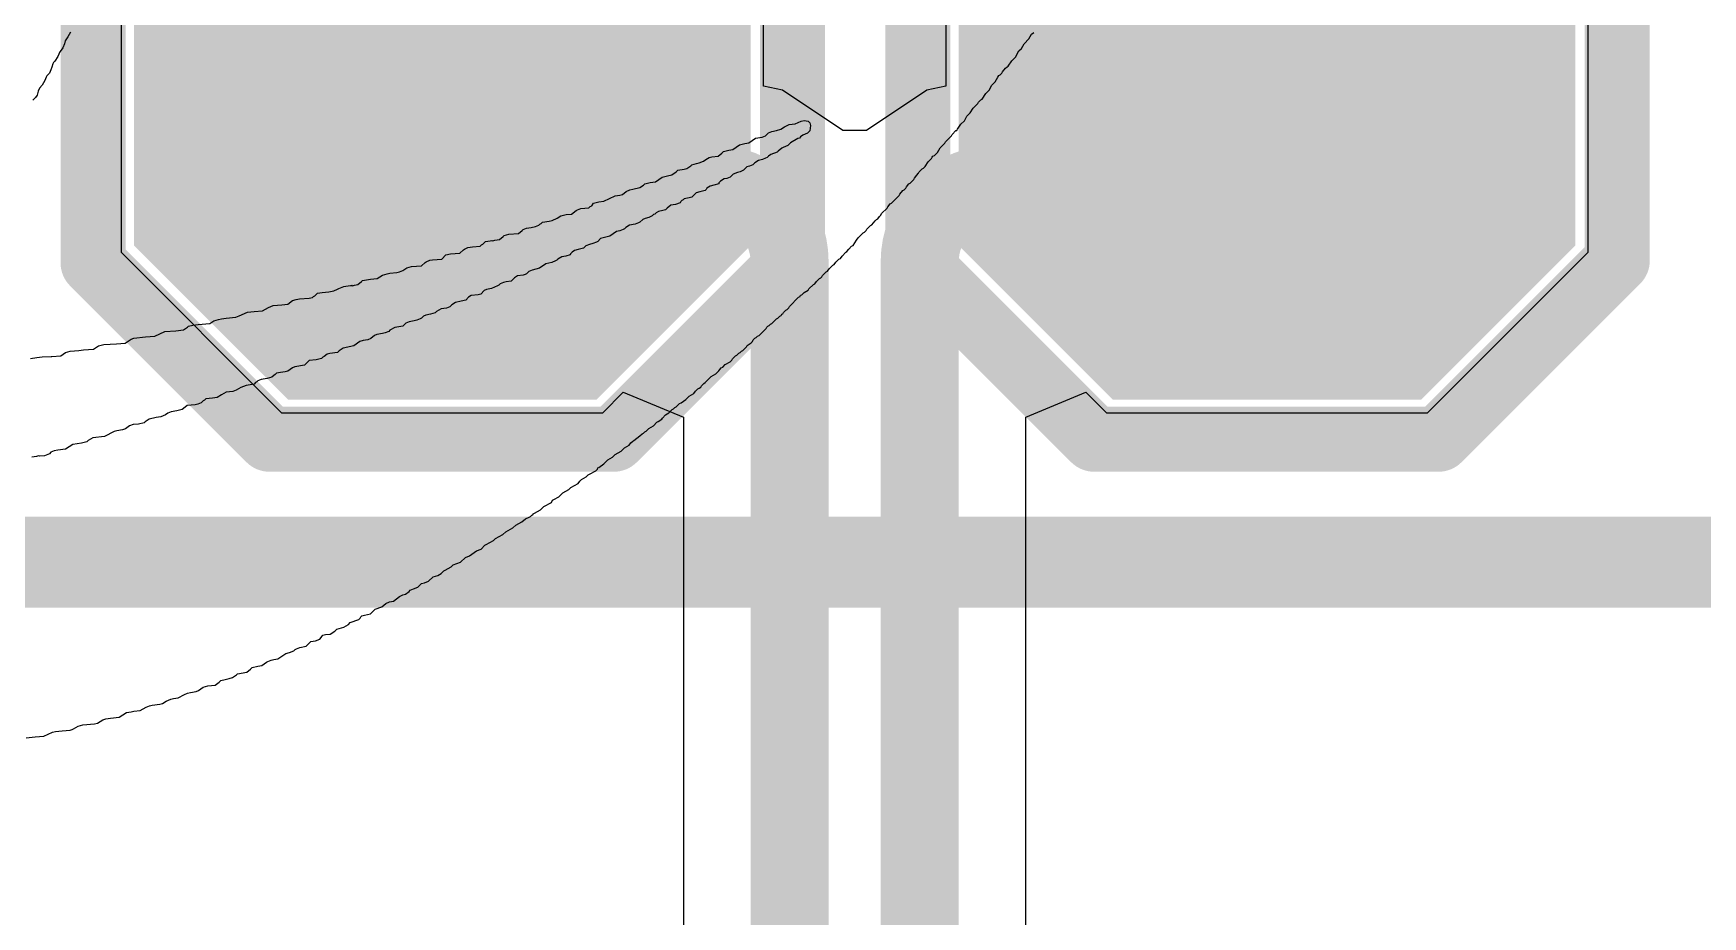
# Model space of a CAD drawing. Header units: inches. Extents: x -0.2 to 17.4, y -0.2 to 2.6.
# Drawn here: x 1.0855 to 1.2138, y 0.6068 to 0.6746 of the extents above; entities that cross this region are included whole.
import ezdxf

# ---------------------------------------------------------------- set-up
doc = ezdxf.new("R2010")
doc.units = ezdxf.units.IN
doc.header["$MEASUREMENT"] = 0
for name, color, linetype in [('Bottom Overlay', 54, 'Continuous'), ('Top Layer', 1, 'Continuous'), ('Top Overlay', 2, 'Continuous'), ('Top Paste', 8, 'Continuous'), ('Top Solder', 216, 'Continuous')]:
    doc.layers.add(name, color=color, linetype=linetype)

# ---------------------------------------------------------------- blocks, each defined once
blk = doc.blocks.new('T____________0_5___55')
at = {"layer": 'Top Layer'}
blk.add_hatch(color=1, dxfattribs=at).paths.add_polyline_path([(0.00984, 0.01969), (-0.00984, 0.01969), (-0.01969, 0.00984), (-0.01969, -0.00984), (-0.00984, -0.01969), (0.00984, -0.01969), (0.01969, -0.00984), (0.01969, 0.00984)])
at = {"layer": 'Top Paste'}
blk.add_hatch(color=8, dxfattribs=at).paths.add_polyline_path([(0.00984, 0.01969), (-0.00984, 0.01969), (-0.01969, 0.00984), (-0.01969, -0.00984), (-0.00984, -0.01969), (0.00984, -0.01969), (0.01969, -0.00984), (0.01969, 0.00984)])
at = {"layer": 'Top Solder'}
blk.add_hatch(color=216, dxfattribs=at).paths.add_polyline_path([(0.01184, 0.02369), (-0.01184, 0.02369), (-0.02369, 0.01184), (-0.02369, -0.01184), (-0.01184, -0.02369), (0.01184, -0.02369), (0.02369, -0.01184), (0.02369, 0.01184)])
at = {"layer": 'Top Overlay'}
for points in [[(-0.02684, 0.01312, 0.005, 0.005, 0), (-0.01321, 0.02675, 0.005, 0.005, 0)], [(-0.01321, 0.02675, 0.005, 0.005, 0), (0.01325, 0.02675, 0.005, 0.005, 0)], [(0.01325, 0.02675, 0.005, 0.005, 0), (0.02692, 0.01308, 0.005, 0.005, 0)], [(-0.02684, -0.01316, 0.005, 0.005, 0), (-0.02684, 0.01312, 0.005, 0.005, 0)], [(0.02692, -0.01299, 0.005, 0.005, 0), (0.02692, 0.01308, 0.005, 0.005, 0)], [(-0.02684, -0.01316, 0.005, 0.005, 0), (-0.01328, -0.02672, 0.005, 0.005, 0)], [(0.01318, -0.02672, 0.005, 0.005, 0), (0.02692, -0.01299, 0.005, 0.005, 0)], [(-0.01328, -0.02672, 0.005, 0.005, 0), (0.01318, -0.02672, 0.005, 0.005, 0)]]:
    blk.add_lwpolyline(points, format="xyseb", dxfattribs=at)
for points in [[(-0.01446, 0.02675, 0.0025, 0.0025, 1), (-0.01196, 0.02675, 0.0025, 0.0025, 1)], [(-0.01446, 0.02675, 0.0025, 0.0025, 1), (-0.01196, 0.02675, 0.0025, 0.0025, 1)], [(0.012, 0.02675, 0.0025, 0.0025, 1), (0.0145, 0.02675, 0.0025, 0.0025, 1)], [(0.012, 0.02675, 0.0025, 0.0025, 1), (0.0145, 0.02675, 0.0025, 0.0025, 1)], [(-0.02809, 0.01312, 0.0025, 0.0025, 1), (-0.02559, 0.01312, 0.0025, 0.0025, 1)], [(-0.02809, 0.01312, 0.0025, 0.0025, 1), (-0.02559, 0.01312, 0.0025, 0.0025, 1)], [(0.02567, 0.01308, 0.0025, 0.0025, 1), (0.02817, 0.01308, 0.0025, 0.0025, 1)], [(0.02567, 0.01308, 0.0025, 0.0025, 1), (0.02817, 0.01308, 0.0025, 0.0025, 1)], [(-0.02809, -0.01316, 0.0025, 0.0025, 1), (-0.02559, -0.01316, 0.0025, 0.0025, 1)], [(-0.02809, -0.01316, 0.0025, 0.0025, 1), (-0.02559, -0.01316, 0.0025, 0.0025, 1)], [(0.02567, -0.01299, 0.0025, 0.0025, 1), (0.02817, -0.01299, 0.0025, 0.0025, 1)], [(0.02567, -0.01299, 0.0025, 0.0025, 1), (0.02817, -0.01299, 0.0025, 0.0025, 1)], [(-0.01453, -0.02672, 0.0025, 0.0025, 1), (-0.01203, -0.02672, 0.0025, 0.0025, 1)], [(-0.01453, -0.02672, 0.0025, 0.0025, 1), (-0.01203, -0.02672, 0.0025, 0.0025, 1)], [(0.01193, -0.02672, 0.0025, 0.0025, 1), (0.01443, -0.02672, 0.0025, 0.0025, 1)], [(0.01193, -0.02672, 0.0025, 0.0025, 1), (0.01443, -0.02672, 0.0025, 0.0025, 1)]]:
    blk.add_lwpolyline(points, format="xyseb", close=True, dxfattribs=at)
blk = doc.blocks.new('T____________0_5___56')
at = {"layer": 'Top Layer'}
blk.add_hatch(color=1, dxfattribs=at).paths.add_polyline_path([(0.00984, 0.01969), (-0.00984, 0.01969), (-0.01969, 0.00984), (-0.01969, -0.00984), (-0.00984, -0.01969), (0.00984, -0.01969), (0.01969, -0.00984), (0.01969, 0.00984)])
at = {"layer": 'Top Paste'}
blk.add_hatch(color=8, dxfattribs=at).paths.add_polyline_path([(0.00984, 0.01969), (-0.00984, 0.01969), (-0.01969, 0.00984), (-0.01969, -0.00984), (-0.00984, -0.01969), (0.00984, -0.01969), (0.01969, -0.00984), (0.01969, 0.00984)])
at = {"layer": 'Top Solder'}
blk.add_hatch(color=216, dxfattribs=at).paths.add_polyline_path([(0.01184, 0.02369), (-0.01184, 0.02369), (-0.02369, 0.01184), (-0.02369, -0.01184), (-0.01184, -0.02369), (0.01184, -0.02369), (0.02369, -0.01184), (0.02369, 0.01184)])
at = {"layer": 'Top Overlay'}
for points in [[(-0.02684, 0.01312, 0.005, 0.005, 0), (-0.01321, 0.02675, 0.005, 0.005, 0)], [(-0.01321, 0.02675, 0.005, 0.005, 0), (0.01325, 0.02675, 0.005, 0.005, 0)], [(0.01325, 0.02675, 0.005, 0.005, 0), (0.02692, 0.01308, 0.005, 0.005, 0)], [(-0.02684, -0.01316, 0.005, 0.005, 0), (-0.02684, 0.01312, 0.005, 0.005, 0)], [(0.02692, -0.01299, 0.005, 0.005, 0), (0.02692, 0.01308, 0.005, 0.005, 0)], [(-0.02684, -0.01316, 0.005, 0.005, 0), (-0.01328, -0.02672, 0.005, 0.005, 0)], [(0.01318, -0.02672, 0.005, 0.005, 0), (0.02692, -0.01299, 0.005, 0.005, 0)], [(-0.01328, -0.02672, 0.005, 0.005, 0), (0.01318, -0.02672, 0.005, 0.005, 0)]]:
    blk.add_lwpolyline(points, format="xyseb", dxfattribs=at)
for points in [[(-0.01446, 0.02675, 0.0025, 0.0025, 1), (-0.01196, 0.02675, 0.0025, 0.0025, 1)], [(-0.01446, 0.02675, 0.0025, 0.0025, 1), (-0.01196, 0.02675, 0.0025, 0.0025, 1)], [(0.012, 0.02675, 0.0025, 0.0025, 1), (0.0145, 0.02675, 0.0025, 0.0025, 1)], [(0.012, 0.02675, 0.0025, 0.0025, 1), (0.0145, 0.02675, 0.0025, 0.0025, 1)], [(-0.02809, 0.01312, 0.0025, 0.0025, 1), (-0.02559, 0.01312, 0.0025, 0.0025, 1)], [(-0.02809, 0.01312, 0.0025, 0.0025, 1), (-0.02559, 0.01312, 0.0025, 0.0025, 1)], [(0.02567, 0.01308, 0.0025, 0.0025, 1), (0.02817, 0.01308, 0.0025, 0.0025, 1)], [(0.02567, 0.01308, 0.0025, 0.0025, 1), (0.02817, 0.01308, 0.0025, 0.0025, 1)], [(-0.02809, -0.01316, 0.0025, 0.0025, 1), (-0.02559, -0.01316, 0.0025, 0.0025, 1)], [(-0.02809, -0.01316, 0.0025, 0.0025, 1), (-0.02559, -0.01316, 0.0025, 0.0025, 1)], [(0.02567, -0.01299, 0.0025, 0.0025, 1), (0.02817, -0.01299, 0.0025, 0.0025, 1)], [(0.02567, -0.01299, 0.0025, 0.0025, 1), (0.02817, -0.01299, 0.0025, 0.0025, 1)], [(-0.01453, -0.02672, 0.0025, 0.0025, 1), (-0.01203, -0.02672, 0.0025, 0.0025, 1)], [(-0.01453, -0.02672, 0.0025, 0.0025, 1), (-0.01203, -0.02672, 0.0025, 0.0025, 1)], [(0.01193, -0.02672, 0.0025, 0.0025, 1), (0.01443, -0.02672, 0.0025, 0.0025, 1)], [(0.01193, -0.02672, 0.0025, 0.0025, 1), (0.01443, -0.02672, 0.0025, 0.0025, 1)]]:
    blk.add_lwpolyline(points, format="xyseb", close=True, dxfattribs=at)

msp = doc.modelspace()

# ---------------------------------------------------------------- linework, layer by layer
at = {"layer": 'Bottom Overlay'}
for p, q in [((1.08777, 0.67351), (1.08764, 0.67333)), ((1.0879, 0.67384), (1.08777, 0.67351)), ((1.08795, 0.67405), (1.0879, 0.67384)), ((1.08816, 0.67436), (1.08795, 0.67405)), ((1.08836, 0.67472), (1.08816, 0.67436)), ((1.16145, 0.67348), (1.16165, 0.67384)), ((1.16165, 0.67384), (1.16201, 0.67421)), ((1.16201, 0.67421), (1.16222, 0.67457)), ((1.16222, 0.67457), (1.1624, 0.6747)), ((1.08702, 0.67229), (1.08692, 0.67204)), ((1.08707, 0.6724), (1.08702, 0.67229)), ((1.08717, 0.6725), (1.08707, 0.6724)), ((1.08738, 0.67286), (1.08717, 0.6725)), ((1.08754, 0.67322), (1.08738, 0.67286)), ((1.08764, 0.67333), (1.08754, 0.67322)), ((1.16044, 0.67211), (1.1607, 0.67253)), ((1.1607, 0.67253), (1.16098, 0.67281)), ((1.16098, 0.67281), (1.16124, 0.67328)), ((1.16124, 0.67328), (1.16145, 0.67348)), ((1.0864, 0.671), (1.08619, 0.67064)), ((1.0865, 0.67126), (1.0864, 0.671)), ((1.08655, 0.67136), (1.0865, 0.67126)), ((1.08676, 0.67157), (1.08655, 0.67136)), ((1.08686, 0.67183), (1.08676, 0.67157)), ((1.08692, 0.67204), (1.08686, 0.67183)), ((1.15943, 0.6709), (1.15964, 0.67126)), ((1.15964, 0.67126), (1.15972, 0.67139)), ((1.15972, 0.67139), (1.15982, 0.67144)), ((1.15982, 0.67144), (1.15995, 0.67157)), ((1.15995, 0.67157), (1.16, 0.67167)), ((1.16, 0.67167), (1.16023, 0.67196)), ((1.16023, 0.67196), (1.16034, 0.67206)), ((1.16034, 0.67206), (1.16044, 0.67211)), ((1.08568, 0.66971), (1.08547, 0.66951)), ((1.08581, 0.66989), (1.08568, 0.66971)), ((1.08588, 0.67018), (1.08581, 0.66989)), ((1.08599, 0.67043), (1.08588, 0.67018)), ((1.08619, 0.67064), (1.08599, 0.67043)), ((1.15842, 0.66958), (1.15871, 0.67002)), ((1.15871, 0.67002), (1.15897, 0.67028)), ((1.15897, 0.67028), (1.15917, 0.67064)), ((1.15917, 0.67064), (1.15943, 0.6709)), ((1.15726, 0.66827), (1.15752, 0.66852)), ((1.15752, 0.66852), (1.15773, 0.66889)), ((1.15773, 0.66889), (1.15809, 0.66925)), ((1.15809, 0.66925), (1.15814, 0.66935)), ((1.15814, 0.66935), (1.15832, 0.66953)), ((1.15832, 0.66953), (1.15842, 0.66958)), ((1.142, 0.667), (1.14226, 0.6671)), ((1.14226, 0.6671), (1.14262, 0.66716)), ((1.14262, 0.66716), (1.14296, 0.66728)), ((1.14296, 0.66728), (1.14324, 0.66746)), ((1.14324, 0.66746), (1.1436, 0.66762)), ((1.1436, 0.66762), (1.14407, 0.66767)), ((1.14407, 0.66767), (1.14453, 0.66788)), ((1.14453, 0.66788), (1.14474, 0.66793)), ((1.14474, 0.66793), (1.14505, 0.66788)), ((1.14518, 0.66713), (1.145, 0.66695)), ((1.14505, 0.66788), (1.14518, 0.66775)), ((1.14518, 0.66775), (1.14523, 0.66754)), ((1.14523, 0.66754), (1.14518, 0.66713)), ((1.15613, 0.66687), (1.15641, 0.66716)), ((1.15641, 0.66716), (1.15649, 0.66718)), ((1.15649, 0.66718), (1.15654, 0.66728)), ((1.15654, 0.66728), (1.1568, 0.66765)), ((1.1568, 0.66765), (1.15706, 0.6679)), ((1.15706, 0.6679), (1.15726, 0.66827)), ((1.13926, 0.66571), (1.13978, 0.66607)), ((1.13978, 0.66607), (1.14019, 0.66617)), ((1.14019, 0.66617), (1.1405, 0.66623)), ((1.1405, 0.66623), (1.14102, 0.66659)), ((1.14102, 0.66659), (1.14151, 0.66666)), ((1.14151, 0.66666), (1.14177, 0.66677)), ((1.14177, 0.66677), (1.142, 0.667)), ((1.14303, 0.66581), (1.14275, 0.66558)), ((1.14314, 0.66586), (1.14303, 0.66581)), ((1.1435, 0.66602), (1.14314, 0.66586)), ((1.1437, 0.66623), (1.1435, 0.66602)), ((1.14427, 0.66654), (1.1437, 0.66623)), ((1.14438, 0.66659), (1.14427, 0.66654)), ((1.14448, 0.66669), (1.14438, 0.66659)), ((1.14466, 0.66682), (1.14448, 0.66669)), ((1.145, 0.66695), (1.14466, 0.66682)), ((1.15499, 0.66548), (1.1552, 0.66584)), ((1.1552, 0.66584), (1.15556, 0.6662)), ((1.15556, 0.6662), (1.15561, 0.6663)), ((1.15561, 0.6663), (1.15607, 0.66677)), ((1.15607, 0.66677), (1.15613, 0.66687)), ((1.13603, 0.66444), (1.13611, 0.66452)), ((1.13611, 0.66452), (1.13647, 0.66462)), ((1.13647, 0.66462), (1.13668, 0.66468)), ((1.13668, 0.66468), (1.13702, 0.6648)), ((1.13702, 0.6648), (1.1372, 0.66493)), ((1.1372, 0.66493), (1.13745, 0.66509)), ((1.13745, 0.66509), (1.13766, 0.66514)), ((1.13766, 0.66514), (1.13813, 0.66519)), ((1.13813, 0.66519), (1.13841, 0.66542)), ((1.13841, 0.66542), (1.13854, 0.66555)), ((1.13854, 0.66555), (1.13895, 0.66566)), ((1.13895, 0.66566), (1.13926, 0.66571)), ((1.14081, 0.66452), (1.14055, 0.66442)), ((1.14097, 0.66468), (1.14081, 0.66452)), ((1.14125, 0.66486), (1.14097, 0.66468)), ((1.14154, 0.66493), (1.14125, 0.66486)), ((1.14179, 0.66504), (1.14154, 0.66493)), ((1.1419, 0.66509), (1.14179, 0.66504)), ((1.142, 0.66519), (1.1419, 0.66509)), ((1.14218, 0.66532), (1.142, 0.66519)), ((1.14267, 0.6655), (1.14218, 0.66532)), ((1.14275, 0.66558), (1.14267, 0.6655)), ((1.15406, 0.66439), (1.15427, 0.66475)), ((1.15427, 0.66475), (1.15453, 0.66501)), ((1.15453, 0.66501), (1.15458, 0.66511)), ((1.15458, 0.66511), (1.15465, 0.66519)), ((1.15465, 0.66519), (1.15476, 0.66524)), ((1.15476, 0.66524), (1.15499, 0.66548)), ((1.13332, 0.66323), (1.13384, 0.66359)), ((1.13384, 0.66359), (1.13425, 0.66369)), ((1.13425, 0.66369), (1.13459, 0.66377)), ((1.13459, 0.66377), (1.1349, 0.66398)), ((1.1349, 0.66398), (1.13503, 0.66411)), ((1.13503, 0.66411), (1.13552, 0.66419)), ((1.13552, 0.66419), (1.13572, 0.66424)), ((1.13572, 0.66424), (1.13603, 0.66444)), ((1.13833, 0.66328), (1.1382, 0.66315)), ((1.13859, 0.66344), (1.13833, 0.66328)), ((1.1388, 0.66349), (1.13859, 0.66344)), ((1.13906, 0.66359), (1.1388, 0.66349)), ((1.13929, 0.66382), (1.13906, 0.66359)), ((1.13962, 0.66395), (1.13929, 0.66382)), ((1.13983, 0.664), (1.13962, 0.66395)), ((1.14009, 0.66411), (1.13983, 0.664)), ((1.14035, 0.66437), (1.14009, 0.66411)), ((1.14055, 0.66442), (1.14035, 0.66437)), ((1.1529, 0.66313), (1.15318, 0.66341)), ((1.15318, 0.66341), (1.15323, 0.66351)), ((1.15323, 0.66351), (1.15334, 0.66362)), ((1.15334, 0.66362), (1.15339, 0.66372)), ((1.15339, 0.66372), (1.15354, 0.66388)), ((1.15354, 0.66388), (1.1536, 0.66398)), ((1.1536, 0.66398), (1.15383, 0.66421)), ((1.15383, 0.66421), (1.15393, 0.66426)), ((1.15393, 0.66426), (1.15406, 0.66439)), ((1.12935, 0.66173), (1.13022, 0.66214)), ((1.13022, 0.66214), (1.13059, 0.6622)), ((1.13059, 0.6622), (1.13079, 0.66225)), ((1.13079, 0.66225), (1.13108, 0.66248)), ((1.13108, 0.66248), (1.13136, 0.66261)), ((1.13136, 0.66261), (1.13157, 0.66266)), ((1.13157, 0.66266), (1.13211, 0.66279)), ((1.13211, 0.66279), (1.13239, 0.66297)), ((1.13239, 0.66297), (1.1325, 0.66307)), ((1.1325, 0.66307), (1.13291, 0.66318)), ((1.13291, 0.66318), (1.13332, 0.66323)), ((1.13591, 0.66199), (1.13552, 0.66191)), ((1.13611, 0.66204), (1.13591, 0.66199)), ((1.13645, 0.66238), (1.13611, 0.66204)), ((1.13673, 0.66245), (1.13645, 0.66238)), ((1.13715, 0.66256), (1.13673, 0.66245)), ((1.13722, 0.66264), (1.13715, 0.66256)), ((1.13727, 0.66274), (1.13722, 0.66264)), ((1.13753, 0.66289), (1.13727, 0.66274)), ((1.13782, 0.66297), (1.13753, 0.66289)), ((1.13818, 0.66307), (1.13782, 0.66297)), ((1.1382, 0.66315), (1.13818, 0.66307)), ((1.15145, 0.66158), (1.15205, 0.66217)), ((1.15205, 0.66217), (1.1521, 0.66227)), ((1.1521, 0.66227), (1.15233, 0.66256)), ((1.15233, 0.66256), (1.15243, 0.66261)), ((1.15243, 0.66261), (1.15256, 0.66274)), ((1.15256, 0.66274), (1.15261, 0.66284)), ((1.15261, 0.66284), (1.15279, 0.66307)), ((1.15279, 0.66307), (1.1529, 0.66313)), ((1.12604, 0.6606), (1.12645, 0.6607)), ((1.12645, 0.6607), (1.12687, 0.66075)), ((1.12687, 0.66075), (1.12723, 0.66101)), ((1.12723, 0.66101), (1.12733, 0.66106)), ((1.12733, 0.66106), (1.12759, 0.66116)), ((1.12759, 0.66116), (1.12821, 0.66122)), ((1.12821, 0.66122), (1.12831, 0.66132)), ((1.12831, 0.66132), (1.12842, 0.66137)), ((1.12842, 0.66137), (1.12857, 0.66158)), ((1.12857, 0.66158), (1.12898, 0.66168)), ((1.12898, 0.66168), (1.12935, 0.66173)), ((1.13317, 0.6607), (1.13306, 0.6606)), ((1.13327, 0.66075), (1.13317, 0.6607)), ((1.13337, 0.66085), (1.13327, 0.66075)), ((1.13356, 0.66093), (1.13337, 0.66085)), ((1.13389, 0.66101), (1.13356, 0.66093)), ((1.1341, 0.66106), (1.13389, 0.66101)), ((1.13423, 0.66119), (1.1341, 0.66106)), ((1.13451, 0.66142), (1.13423, 0.66119)), ((1.13487, 0.66147), (1.13451, 0.66142)), ((1.13521, 0.6616), (1.13487, 0.66147)), ((1.13526, 0.66171), (1.13521, 0.6616)), ((1.13534, 0.66178), (1.13526, 0.66171)), ((1.13544, 0.66184), (1.13534, 0.66178)), ((1.13552, 0.66191), (1.13544, 0.66184)), ((1.15055, 0.66057), (1.15065, 0.66067)), ((1.15065, 0.66067), (1.1507, 0.66078)), ((1.1507, 0.66078), (1.15112, 0.66119)), ((1.15112, 0.66119), (1.15117, 0.66129)), ((1.15117, 0.66129), (1.15135, 0.66153)), ((1.15135, 0.66153), (1.15145, 0.66158)), ((1.12279, 0.65925), (1.12307, 0.65948)), ((1.12307, 0.65948), (1.12315, 0.65956)), ((1.12315, 0.65956), (1.12341, 0.65967)), ((1.12341, 0.65967), (1.12377, 0.65972)), ((1.12377, 0.65972), (1.1241, 0.65979)), ((1.1241, 0.65979), (1.12436, 0.6599)), ((1.12436, 0.6599), (1.12444, 0.65998)), ((1.12444, 0.65998), (1.12454, 0.66003)), ((1.12454, 0.66003), (1.12465, 0.66013)), ((1.12465, 0.66013), (1.12514, 0.66021)), ((1.12514, 0.66021), (1.12539, 0.66026)), ((1.12539, 0.66026), (1.12578, 0.66044)), ((1.12578, 0.66044), (1.12604, 0.6606)), ((1.13033, 0.65941), (1.12981, 0.65905)), ((1.13059, 0.65946), (1.13033, 0.65941)), ((1.13084, 0.65956), (1.13059, 0.65946)), ((1.13095, 0.65961), (1.13084, 0.65956)), ((1.13105, 0.65972), (1.13095, 0.65961)), ((1.13133, 0.6599), (1.13105, 0.65972)), ((1.13177, 0.65998), (1.13133, 0.6599)), ((1.13203, 0.66008), (1.13177, 0.65998)), ((1.13213, 0.66013), (1.13203, 0.66008)), ((1.13234, 0.66034), (1.13213, 0.66013)), ((1.13252, 0.66041), (1.13234, 0.66034)), ((1.13281, 0.66049), (1.13252, 0.66041)), ((1.13306, 0.6606), (1.13281, 0.66049)), ((1.14939, 0.65936), (1.14952, 0.65948)), ((1.14952, 0.65948), (1.14957, 0.65959)), ((1.14957, 0.65959), (1.14985, 0.65987)), ((1.14985, 0.65987), (1.14995, 0.65992)), ((1.14995, 0.65992), (1.15021, 0.66023)), ((1.15021, 0.66023), (1.15032, 0.66034)), ((1.15032, 0.66034), (1.15042, 0.66039)), ((1.15042, 0.66039), (1.15055, 0.66057)), ((1.11865, 0.65806), (1.11891, 0.65817)), ((1.11891, 0.65817), (1.11927, 0.65822)), ((1.11927, 0.65822), (1.11984, 0.65827)), ((1.11984, 0.65827), (1.11995, 0.65837)), ((1.11995, 0.65837), (1.12005, 0.65843)), ((1.12005, 0.65843), (1.12026, 0.65863)), ((1.12026, 0.65863), (1.12062, 0.65868)), ((1.12062, 0.65868), (1.12075, 0.65871)), ((1.12075, 0.65871), (1.12082, 0.65868)), ((1.12082, 0.65868), (1.12098, 0.65874)), ((1.12098, 0.65874), (1.12134, 0.65879)), ((1.12134, 0.65879), (1.12162, 0.65902)), ((1.12162, 0.65902), (1.1217, 0.6591)), ((1.1217, 0.6591), (1.12206, 0.6592)), ((1.12206, 0.6592), (1.12279, 0.65925)), ((1.1278, 0.65812), (1.12738, 0.65801)), ((1.12798, 0.6583), (1.1278, 0.65812)), ((1.12824, 0.6584), (1.12798, 0.6583)), ((1.12852, 0.65848), (1.12824, 0.6584)), ((1.12878, 0.65858), (1.12852, 0.65848)), ((1.12888, 0.65863), (1.12878, 0.65858)), ((1.12911, 0.65887), (1.12888, 0.65863)), ((1.1294, 0.65894), (1.12911, 0.65887)), ((1.12981, 0.65905), (1.1294, 0.65894)), ((1.14817, 0.65804), (1.1484, 0.65827)), ((1.1484, 0.65827), (1.14851, 0.65832)), ((1.14851, 0.65832), (1.14877, 0.65874)), ((1.14877, 0.65874), (1.1489, 0.65892)), ((1.1489, 0.65892), (1.14928, 0.6593)), ((1.14928, 0.6593), (1.14939, 0.65936)), ((1.11535, 0.65677), (1.11563, 0.65701)), ((1.11563, 0.65701), (1.11571, 0.65708)), ((1.11571, 0.65708), (1.11597, 0.65719)), ((1.11597, 0.65719), (1.11618, 0.65724)), ((1.11618, 0.65724), (1.1169, 0.65729)), ((1.1169, 0.65729), (1.11721, 0.6576)), ((1.11721, 0.6576), (1.11757, 0.6577)), ((1.11757, 0.6577), (1.11829, 0.65775)), ((1.11829, 0.65775), (1.11858, 0.65799)), ((1.11858, 0.65799), (1.11865, 0.65806)), ((1.1249, 0.65693), (1.12441, 0.65659)), ((1.12537, 0.65703), (1.1249, 0.65693)), ((1.12563, 0.65714), (1.12537, 0.65703)), ((1.12573, 0.65719), (1.12563, 0.65714)), ((1.12583, 0.65729), (1.12573, 0.65719)), ((1.12612, 0.65747), (1.12583, 0.65729)), ((1.12643, 0.65752), (1.12612, 0.65747)), ((1.12676, 0.6576), (1.12643, 0.65752)), ((1.12679, 0.65768), (1.12676, 0.6576)), ((1.12692, 0.65781), (1.12679, 0.65768)), ((1.1271, 0.65794), (1.12692, 0.65781)), ((1.12738, 0.65801), (1.1271, 0.65794)), ((1.14667, 0.65654), (1.14696, 0.65683)), ((1.14696, 0.65683), (1.14706, 0.65688)), ((1.14706, 0.65688), (1.14719, 0.65706)), ((1.14719, 0.65706), (1.14742, 0.65729)), ((1.14742, 0.65729), (1.14753, 0.65734)), ((1.14753, 0.65734), (1.14766, 0.65752)), ((1.14766, 0.65752), (1.14794, 0.65781)), ((1.14794, 0.65781), (1.14804, 0.65786)), ((1.14804, 0.65786), (1.14817, 0.65804)), ((1.11044, 0.65533), (1.11073, 0.65556)), ((1.11073, 0.65556), (1.1108, 0.65564)), ((1.1108, 0.65564), (1.11142, 0.65574)), ((1.11142, 0.65574), (1.11194, 0.65579)), ((1.11194, 0.65579), (1.11235, 0.65605)), ((1.11235, 0.65605), (1.11271, 0.65615)), ((1.11271, 0.65615), (1.11292, 0.65621)), ((1.11292, 0.65621), (1.11344, 0.65626)), ((1.11344, 0.65626), (1.11364, 0.65631)), ((1.11364, 0.65631), (1.1139, 0.65641)), ((1.1139, 0.65641), (1.11421, 0.65662)), ((1.11421, 0.65662), (1.11457, 0.65672)), ((1.11457, 0.65672), (1.11535, 0.65677)), ((1.12222, 0.65559), (1.12186, 0.65553)), ((1.12248, 0.65584), (1.12222, 0.65559)), ((1.12273, 0.656), (1.12248, 0.65584)), ((1.12315, 0.65605), (1.12273, 0.656)), ((1.1233, 0.6561), (1.12315, 0.65605)), ((1.12341, 0.65615), (1.1233, 0.6561)), ((1.12359, 0.65633), (1.12341, 0.65615)), ((1.12385, 0.65644), (1.12359, 0.65633)), ((1.12441, 0.65659), (1.12385, 0.65644)), ((1.14556, 0.65538), (1.14569, 0.65556)), ((1.14569, 0.65556), (1.14593, 0.65579)), ((1.14593, 0.65579), (1.14603, 0.65584)), ((1.14603, 0.65584), (1.14611, 0.65592)), ((1.14611, 0.65592), (1.14616, 0.65602)), ((1.14616, 0.65602), (1.14644, 0.65631)), ((1.14644, 0.65631), (1.14655, 0.65636)), ((1.14655, 0.65636), (1.14667, 0.65654)), ((1.10597, 0.65422), (1.1067, 0.65427)), ((1.1067, 0.65427), (1.10696, 0.65432)), ((1.10696, 0.65432), (1.10703, 0.6544)), ((1.10703, 0.6544), (1.10714, 0.65445)), ((1.10714, 0.65445), (1.10734, 0.65466)), ((1.10734, 0.65466), (1.1077, 0.65471)), ((1.1077, 0.65471), (1.10822, 0.65476)), ((1.10822, 0.65476), (1.10861, 0.65484)), ((1.10861, 0.65484), (1.10889, 0.65497)), ((1.10889, 0.65497), (1.109, 0.65502)), ((1.109, 0.65502), (1.10936, 0.65517)), ((1.10936, 0.65517), (1.10985, 0.65525)), ((1.10985, 0.65525), (1.10993, 0.65522)), ((1.10993, 0.65522), (1.10998, 0.65528)), ((1.10998, 0.65528), (1.11003, 0.65522)), ((1.11003, 0.65522), (1.11018, 0.65528)), ((1.11018, 0.65528), (1.11044, 0.65533)), ((1.11896, 0.65435), (1.11876, 0.65414)), ((1.11915, 0.65448), (1.11896, 0.65435)), ((1.11969, 0.65455), (1.11915, 0.65448)), ((1.11989, 0.6546), (1.11969, 0.65455)), ((1.12015, 0.65486), (1.11989, 0.6546)), ((1.12033, 0.65494), (1.12015, 0.65486)), ((1.12072, 0.65502), (1.12033, 0.65494)), ((1.12119, 0.65522), (1.12072, 0.65502)), ((1.12129, 0.65528), (1.12119, 0.65522)), ((1.12139, 0.65538), (1.12129, 0.65528)), ((1.12165, 0.65548), (1.12139, 0.65538)), ((1.12186, 0.65553), (1.12165, 0.65548)), ((1.14363, 0.65365), (1.14432, 0.65435)), ((1.14432, 0.65435), (1.14443, 0.6544)), ((1.14443, 0.6544), (1.14448, 0.6545)), ((1.14448, 0.6545), (1.14458, 0.65455)), ((1.14458, 0.65455), (1.14474, 0.65471)), ((1.14474, 0.65471), (1.14507, 0.65489)), ((1.14507, 0.65489), (1.14512, 0.65499)), ((1.14512, 0.65499), (1.14546, 0.65533)), ((1.14546, 0.65533), (1.14556, 0.65538)), ((1.10133, 0.65293), (1.10197, 0.65321)), ((1.10197, 0.65321), (1.10249, 0.65326)), ((1.10249, 0.65326), (1.10311, 0.65331)), ((1.10311, 0.65331), (1.10357, 0.65357)), ((1.10357, 0.65357), (1.10393, 0.65373)), ((1.10393, 0.65373), (1.10461, 0.65378)), ((1.10461, 0.65378), (1.10507, 0.65383)), ((1.10507, 0.65383), (1.10543, 0.65409)), ((1.10543, 0.65409), (1.10572, 0.65417)), ((1.10572, 0.65417), (1.10597, 0.65422)), ((1.11568, 0.65298), (1.1155, 0.6529)), ((1.11602, 0.65305), (1.11568, 0.65298)), ((1.11638, 0.65316), (1.11602, 0.65305)), ((1.11649, 0.65326), (1.11638, 0.65316)), ((1.11685, 0.65347), (1.11649, 0.65326)), ((1.11726, 0.65352), (1.11685, 0.65347)), ((1.11752, 0.65362), (1.11726, 0.65352)), ((1.11767, 0.65378), (1.11752, 0.65362)), ((1.11796, 0.65396), (1.11767, 0.65378)), ((1.1184, 0.65404), (1.11796, 0.65396)), ((1.11876, 0.65414), (1.1184, 0.65404)), ((1.14298, 0.65295), (1.14303, 0.65305)), ((1.14303, 0.65305), (1.14311, 0.65308)), ((1.14311, 0.65308), (1.14316, 0.65318)), ((1.14316, 0.65318), (1.14334, 0.65336)), ((1.14334, 0.65336), (1.14345, 0.65342)), ((1.14345, 0.65342), (1.14358, 0.65355)), ((1.14358, 0.65355), (1.14363, 0.65365)), ((1.09484, 0.65135), (1.09562, 0.65171)), ((1.09562, 0.65171), (1.09645, 0.65176)), ((1.09645, 0.65176), (1.09704, 0.65184)), ((1.09704, 0.65184), (1.09735, 0.65205)), ((1.09735, 0.65205), (1.09743, 0.65212)), ((1.09743, 0.65212), (1.09776, 0.6522)), ((1.09776, 0.6522), (1.09818, 0.65225)), ((1.09818, 0.65225), (1.09908, 0.65233)), ((1.09908, 0.65233), (1.09939, 0.65254)), ((1.09939, 0.65254), (1.09975, 0.65264)), ((1.09975, 0.65264), (1.09996, 0.65269)), ((1.09996, 0.65269), (1.10032, 0.65274)), ((1.10032, 0.65274), (1.10107, 0.65282)), ((1.10107, 0.65282), (1.10133, 0.65293)), ((1.11282, 0.65171), (1.11256, 0.65161)), ((1.11292, 0.65182), (1.11282, 0.65171)), ((1.11328, 0.65202), (1.11292, 0.65182)), ((1.1139, 0.65212), (1.11328, 0.65202)), ((1.11414, 0.65236), (1.1139, 0.65212)), ((1.11439, 0.65246), (1.11414, 0.65236)), ((1.11478, 0.65254), (1.11439, 0.65246)), ((1.11499, 0.65259), (1.11478, 0.65254)), ((1.11525, 0.65269), (1.11499, 0.65259)), ((1.11535, 0.65274), (1.11525, 0.65269)), ((1.1155, 0.6529), (1.11535, 0.65274)), ((1.14128, 0.6514), (1.14182, 0.65194)), ((1.14182, 0.65194), (1.14187, 0.65205)), ((1.14187, 0.65205), (1.14195, 0.65212)), ((1.14195, 0.65212), (1.14205, 0.65218)), ((1.14205, 0.65218), (1.14216, 0.65228)), ((1.14216, 0.65228), (1.14226, 0.65233)), ((1.14226, 0.65233), (1.14262, 0.65269)), ((1.14262, 0.65269), (1.14272, 0.65274)), ((1.14272, 0.65274), (1.14288, 0.6529)), ((1.14288, 0.6529), (1.14298, 0.65295)), ((1.09014, 0.65037), (1.09051, 0.65063)), ((1.09051, 0.65063), (1.09092, 0.65073)), ((1.09092, 0.65073), (1.0919, 0.65078)), ((1.0919, 0.65078), (1.09257, 0.65083)), ((1.09257, 0.65083), (1.09304, 0.65114)), ((1.09304, 0.65114), (1.09324, 0.6512)), ((1.09324, 0.6512), (1.09412, 0.6513)), ((1.09412, 0.6513), (1.09484, 0.65135)), ((1.10933, 0.65045), (1.10902, 0.65024)), ((1.11013, 0.65063), (1.10933, 0.65045)), ((1.1106, 0.65094), (1.11013, 0.65063)), ((1.11086, 0.65104), (1.1106, 0.65094)), ((1.11122, 0.65109), (1.11086, 0.65104)), ((1.11145, 0.65117), (1.11122, 0.65109)), ((1.11173, 0.6514), (1.11145, 0.65117)), ((1.11191, 0.65148), (1.11173, 0.6514)), ((1.11235, 0.65156), (1.11191, 0.65148)), ((1.11256, 0.65161), (1.11235, 0.65156)), ((1.14004, 0.65027), (1.14032, 0.65055)), ((1.14032, 0.65055), (1.14037, 0.65065)), ((1.14037, 0.65065), (1.14068, 0.65086)), ((1.14068, 0.65086), (1.14079, 0.65096)), ((1.14079, 0.65096), (1.14084, 0.65107)), ((1.14084, 0.65107), (1.14097, 0.6512)), ((1.14097, 0.6512), (1.14107, 0.65125)), ((1.14107, 0.65125), (1.14117, 0.65135)), ((1.14117, 0.65135), (1.14128, 0.6514)), ((1.08529, 0.64965), (1.08578, 0.64972)), ((1.08578, 0.64972), (1.08619, 0.64977)), ((1.08619, 0.64977), (1.08689, 0.6498)), ((1.08689, 0.6498), (1.08694, 0.6498)), ((1.08694, 0.6498), (1.08761, 0.64985)), ((1.08761, 0.64985), (1.08797, 0.65011)), ((1.08797, 0.65011), (1.08834, 0.65021)), ((1.08834, 0.65021), (1.08901, 0.65027)), ((1.08901, 0.65027), (1.08937, 0.65032)), ((1.08937, 0.65032), (1.09014, 0.65037)), ((1.10636, 0.64913), (1.10561, 0.649)), ((1.10672, 0.64949), (1.10636, 0.64913)), ((1.10724, 0.64954), (1.10672, 0.64949)), ((1.10765, 0.64965), (1.10724, 0.64954)), ((1.10776, 0.64975), (1.10765, 0.64965)), ((1.10786, 0.6498), (1.10776, 0.64975)), ((1.10809, 0.64998), (1.10786, 0.6498)), ((1.1083, 0.65003), (1.10809, 0.64998)), ((1.10889, 0.65011), (1.1083, 0.65003)), ((1.10902, 0.65024), (1.10889, 0.65011)), ((1.13849, 0.64897), (1.13869, 0.64918)), ((1.13869, 0.64918), (1.13906, 0.64939)), ((1.13906, 0.64939), (1.13919, 0.64952)), ((1.13919, 0.64952), (1.13924, 0.64962)), ((1.13924, 0.64962), (1.13947, 0.64985)), ((1.13947, 0.64985), (1.13957, 0.6499)), ((1.13957, 0.6499), (1.13973, 0.65006)), ((1.13973, 0.65006), (1.13983, 0.65011)), ((1.13983, 0.65011), (1.13993, 0.65021)), ((1.13993, 0.65021), (1.14004, 0.65027)), ((1.10277, 0.64792), (1.10269, 0.64784)), ((1.10303, 0.64802), (1.10277, 0.64792)), ((1.10347, 0.6481), (1.10303, 0.64802)), ((1.10383, 0.6482), (1.10347, 0.6481)), ((1.10399, 0.64835), (1.10383, 0.6482)), ((1.10409, 0.64841), (1.10399, 0.64835)), ((1.10419, 0.64851), (1.10409, 0.64841)), ((1.1045, 0.64856), (1.10419, 0.64851)), ((1.10486, 0.64861), (1.1045, 0.64856)), ((1.10507, 0.64866), (1.10486, 0.64861)), ((1.10543, 0.64892), (1.10507, 0.64866)), ((1.10561, 0.649), (1.10543, 0.64892)), ((1.13715, 0.64779), (1.13761, 0.64825)), ((1.13761, 0.64825), (1.13797, 0.64846)), ((1.13797, 0.64846), (1.1382, 0.64869)), ((1.1382, 0.64869), (1.13826, 0.64879)), ((1.13826, 0.64879), (1.13838, 0.64892)), ((1.13838, 0.64892), (1.13849, 0.64897)), ((1.09929, 0.6466), (1.09877, 0.64655)), ((1.09965, 0.64665), (1.09929, 0.6466)), ((1.09996, 0.64686), (1.09965, 0.64665)), ((1.10032, 0.64706), (1.09996, 0.64686)), ((1.10084, 0.64711), (1.10032, 0.64706)), ((1.10109, 0.64722), (1.10084, 0.64711)), ((1.10146, 0.64742), (1.10109, 0.64722)), ((1.10187, 0.64758), (1.10146, 0.64742)), ((1.10249, 0.64768), (1.10187, 0.64758)), ((1.10259, 0.64779), (1.10249, 0.64768)), ((1.10269, 0.64784), (1.10259, 0.64779)), ((1.13565, 0.6465), (1.13591, 0.64675)), ((1.13591, 0.64675), (1.13627, 0.64696)), ((1.13627, 0.64696), (1.1364, 0.64714)), ((1.1364, 0.64714), (1.13658, 0.64732)), ((1.13658, 0.64732), (1.13668, 0.64737)), ((1.13668, 0.64737), (1.13681, 0.64745)), ((1.13681, 0.64745), (1.13686, 0.64755)), ((1.13686, 0.64755), (1.13704, 0.64773)), ((1.13704, 0.64773), (1.13715, 0.64779)), ((1.09567, 0.64531), (1.09531, 0.64515)), ((1.09585, 0.64544), (1.09567, 0.64531)), ((1.09611, 0.64554), (1.09585, 0.64544)), ((1.09655, 0.64562), (1.09611, 0.64554)), ((1.09696, 0.64572), (1.09655, 0.64562)), ((1.09704, 0.6458), (1.09696, 0.64572)), ((1.09732, 0.64603), (1.09704, 0.6458)), ((1.09794, 0.64608), (1.09732, 0.64603)), ((1.09815, 0.64613), (1.09794, 0.64608)), ((1.09841, 0.64624), (1.09815, 0.64613)), ((1.09856, 0.64639), (1.09841, 0.64624)), ((1.09867, 0.64644), (1.09856, 0.64639)), ((1.09877, 0.64655), (1.09867, 0.64644)), ((1.13387, 0.64507), (1.1341, 0.64531)), ((1.1341, 0.64531), (1.13436, 0.64546)), ((1.13436, 0.64546), (1.13461, 0.64572)), ((1.13461, 0.64572), (1.13472, 0.64577)), ((1.13472, 0.64577), (1.13482, 0.64588)), ((1.13482, 0.64588), (1.13492, 0.64593)), ((1.13492, 0.64593), (1.13518, 0.64619)), ((1.13518, 0.64619), (1.13529, 0.64624)), ((1.13529, 0.64624), (1.13565, 0.6465)), ((1.09172, 0.64404), (1.09097, 0.64365)), ((1.09193, 0.64409), (1.09172, 0.64404)), ((1.09237, 0.64417), (1.09193, 0.64409)), ((1.0926, 0.64425), (1.09237, 0.64417)), ((1.09291, 0.64446), (1.0926, 0.64425)), ((1.09317, 0.64456), (1.09291, 0.64446)), ((1.09358, 0.64461), (1.09317, 0.64456)), ((1.09402, 0.64469), (1.09358, 0.64461)), ((1.0941, 0.64477), (1.09402, 0.64469)), ((1.09441, 0.64497), (1.0941, 0.64477)), ((1.09495, 0.6451), (1.09441, 0.64497)), ((1.09531, 0.64515), (1.09495, 0.6451)), ((1.13239, 0.64391), (1.1325, 0.64402)), ((1.1325, 0.64402), (1.1326, 0.64407)), ((1.1326, 0.64407), (1.13281, 0.64427)), ((1.13281, 0.64427), (1.13317, 0.64448)), ((1.13317, 0.64448), (1.13343, 0.64474)), ((1.13343, 0.64474), (1.13353, 0.64479)), ((1.13353, 0.64479), (1.13381, 0.64497)), ((1.13381, 0.64497), (1.13387, 0.64507)), ((1.08854, 0.64303), (1.08797, 0.64267)), ((1.08921, 0.64314), (1.08854, 0.64303)), ((1.08963, 0.64324), (1.08921, 0.64314)), ((1.08973, 0.64334), (1.08963, 0.64324)), ((1.09009, 0.64355), (1.08973, 0.64334)), ((1.09097, 0.64365), (1.09009, 0.64355)), ((1.13069, 0.64252), (1.13095, 0.64278)), ((1.13095, 0.64278), (1.13131, 0.64298)), ((1.13131, 0.64298), (1.13144, 0.64316)), ((1.13144, 0.64316), (1.13157, 0.64329)), ((1.13157, 0.64329), (1.13167, 0.64334)), ((1.13167, 0.64334), (1.13213, 0.64371)), ((1.13213, 0.64371), (1.13229, 0.64386)), ((1.13229, 0.64386), (1.13239, 0.64391)), ((1.08575, 0.64211), (1.08539, 0.64205)), ((1.08591, 0.64216), (1.08575, 0.64211)), ((1.08599, 0.64213), (1.08591, 0.64216)), ((1.08637, 0.64216), (1.08599, 0.64213)), ((1.08663, 0.64226), (1.08637, 0.64216)), ((1.08674, 0.64231), (1.08663, 0.64226)), ((1.08686, 0.64244), (1.08674, 0.64231)), ((1.08712, 0.64254), (1.08686, 0.64244)), ((1.08738, 0.6426), (1.08712, 0.64254)), ((1.08797, 0.64267), (1.08738, 0.6426)), ((1.12898, 0.64128), (1.12935, 0.64154)), ((1.12935, 0.64154), (1.12966, 0.64185)), ((1.12966, 0.64185), (1.13002, 0.64205)), ((1.13002, 0.64205), (1.13022, 0.64226)), ((1.13022, 0.64226), (1.13069, 0.64252)), ((1.12738, 0.64004), (1.12751, 0.64022)), ((1.12751, 0.64022), (1.12764, 0.64035)), ((1.12764, 0.64035), (1.128, 0.64056)), ((1.128, 0.64056), (1.12816, 0.64071)), ((1.12816, 0.64071), (1.12826, 0.64076)), ((1.12826, 0.64076), (1.12873, 0.64102)), ((1.12873, 0.64102), (1.12886, 0.64115)), ((1.12886, 0.64115), (1.12888, 0.64123)), ((1.12888, 0.64123), (1.12898, 0.64128)), ((1.12552, 0.6388), (1.12589, 0.63901)), ((1.12589, 0.63901), (1.1262, 0.63932)), ((1.1262, 0.63932), (1.12666, 0.63957)), ((1.12666, 0.63957), (1.12682, 0.63973)), ((1.12682, 0.63973), (1.12738, 0.64004)), ((1.12372, 0.63751), (1.12382, 0.63761)), ((1.12382, 0.63761), (1.1239, 0.63764)), ((1.1239, 0.63764), (1.12392, 0.63771)), ((1.12392, 0.63771), (1.12403, 0.63777)), ((1.12403, 0.63777), (1.12449, 0.63802)), ((1.12449, 0.63802), (1.12475, 0.63828)), ((1.12475, 0.63828), (1.12532, 0.63859)), ((1.12532, 0.63859), (1.12542, 0.63875)), ((1.12542, 0.63875), (1.12552, 0.6388)), ((1.1216, 0.63611), (1.12181, 0.63632)), ((1.12181, 0.63632), (1.12237, 0.63663)), ((1.12237, 0.63663), (1.12258, 0.63684)), ((1.12258, 0.63684), (1.12304, 0.6371)), ((1.12304, 0.6371), (1.12333, 0.63733)), ((1.12333, 0.63733), (1.12361, 0.63746)), ((1.12361, 0.63746), (1.12372, 0.63751)), ((1.11992, 0.635), (1.1202, 0.63529)), ((1.1202, 0.63529), (1.12031, 0.63534)), ((1.12031, 0.63534), (1.12088, 0.63565)), ((1.12088, 0.63565), (1.12103, 0.6358)), ((1.12103, 0.6358), (1.1216, 0.63611)), ((1.11762, 0.63363), (1.11778, 0.63379)), ((1.11778, 0.63379), (1.11834, 0.634)), ((1.11834, 0.634), (1.11871, 0.63436)), ((1.11871, 0.63436), (1.11904, 0.63449)), ((1.11904, 0.63449), (1.11958, 0.63487)), ((1.11958, 0.63487), (1.11992, 0.635)), ((1.11556, 0.6324), (1.11589, 0.63252)), ((1.11589, 0.63252), (1.11623, 0.63286)), ((1.11623, 0.63286), (1.11659, 0.63296)), ((1.11659, 0.63296), (1.11685, 0.63312)), ((1.11685, 0.63312), (1.11705, 0.63332)), ((1.11705, 0.63332), (1.11716, 0.63338)), ((1.11716, 0.63338), (1.11762, 0.63363)), ((1.11318, 0.631), (1.11364, 0.63136)), ((1.11364, 0.63136), (1.1139, 0.63147)), ((1.1139, 0.63147), (1.11411, 0.63152)), ((1.11411, 0.63152), (1.11439, 0.63175)), ((1.11439, 0.63175), (1.11447, 0.63183)), ((1.11447, 0.63183), (1.11473, 0.63193)), ((1.11473, 0.63193), (1.11506, 0.63206)), ((1.11506, 0.63206), (1.11535, 0.63234)), ((1.11535, 0.63234), (1.11556, 0.6324)), ((1.11075, 0.62986), (1.11096, 0.62992)), ((1.11096, 0.62992), (1.11142, 0.63002)), ((1.11142, 0.63002), (1.11179, 0.63038)), ((1.11179, 0.63038), (1.11228, 0.63056)), ((1.11228, 0.63056), (1.11259, 0.63082)), ((1.11259, 0.63082), (1.11287, 0.63095)), ((1.11287, 0.63095), (1.11318, 0.631)), ((1.10832, 0.62847), (1.10869, 0.62868)), ((1.10869, 0.62868), (1.10884, 0.62883)), ((1.10884, 0.62883), (1.10936, 0.62899)), ((1.10936, 0.62899), (1.10972, 0.62919)), ((1.10972, 0.62919), (1.10987, 0.62935)), ((1.10987, 0.62935), (1.11052, 0.62958)), ((1.11052, 0.62958), (1.11062, 0.62968)), ((1.11062, 0.62968), (1.11067, 0.62979)), ((1.11067, 0.62979), (1.11075, 0.62986)), ((1.10564, 0.62728), (1.10574, 0.62733)), ((1.10574, 0.62733), (1.106, 0.62744)), ((1.106, 0.62744), (1.10647, 0.62754)), ((1.10647, 0.62754), (1.10683, 0.6279)), ((1.10683, 0.6279), (1.10719, 0.62795)), ((1.10719, 0.62795), (1.10752, 0.62808)), ((1.10752, 0.62808), (1.10763, 0.62819)), ((1.10763, 0.62819), (1.10768, 0.62829)), ((1.10768, 0.62829), (1.10776, 0.62837)), ((1.10776, 0.62837), (1.10796, 0.62842)), ((1.10796, 0.62842), (1.10832, 0.62847)), ((1.10275, 0.62599), (1.10306, 0.62604)), ((1.10306, 0.62604), (1.10342, 0.6263)), ((1.10342, 0.6263), (1.10352, 0.62635)), ((1.10352, 0.62635), (1.10378, 0.62646)), ((1.10378, 0.62646), (1.10399, 0.62651)), ((1.10399, 0.62651), (1.1043, 0.62656)), ((1.1043, 0.62656), (1.10492, 0.62697)), ((1.10492, 0.62697), (1.1052, 0.62705)), ((1.1052, 0.62705), (1.10554, 0.62718)), ((1.10554, 0.62718), (1.10564, 0.62728)), ((1.09949, 0.62454), (1.09978, 0.62478)), ((1.09978, 0.62478), (1.09991, 0.62491)), ((1.09991, 0.62491), (1.10024, 0.62498)), ((1.10024, 0.62498), (1.10055, 0.62504)), ((1.10055, 0.62504), (1.10081, 0.62514)), ((1.10081, 0.62514), (1.10112, 0.62534)), ((1.10112, 0.62534), (1.1012, 0.62542)), ((1.1012, 0.62542), (1.10192, 0.62553)), ((1.10192, 0.62553), (1.1022, 0.62576)), ((1.1022, 0.62576), (1.10233, 0.62589)), ((1.10233, 0.62589), (1.10275, 0.62599)), ((1.09608, 0.62346), (1.09629, 0.62351)), ((1.09629, 0.62351), (1.09665, 0.62356)), ((1.09665, 0.62356), (1.09712, 0.62382)), ((1.09712, 0.62382), (1.09737, 0.62392)), ((1.09737, 0.62392), (1.09758, 0.62398)), ((1.09758, 0.62398), (1.09802, 0.62405)), ((1.09802, 0.62405), (1.0982, 0.62413)), ((1.0982, 0.62413), (1.09856, 0.62439)), ((1.09856, 0.62439), (1.09892, 0.62449)), ((1.09892, 0.62449), (1.09949, 0.62454)), ((1.09211, 0.62207), (1.09267, 0.62243)), ((1.09267, 0.62243), (1.09304, 0.62248)), ((1.09304, 0.62248), (1.09324, 0.62253)), ((1.09324, 0.62253), (1.09371, 0.62258)), ((1.09371, 0.62258), (1.09417, 0.62284)), ((1.09417, 0.62284), (1.09443, 0.62294)), ((1.09443, 0.62294), (1.09464, 0.62299)), ((1.09464, 0.62299), (1.09523, 0.62307)), ((1.09523, 0.62307), (1.09544, 0.62312)), ((1.09544, 0.62312), (1.09572, 0.6233)), ((1.09572, 0.6233), (1.09608, 0.62346)), ((1.08632, 0.62062), (1.08699, 0.62093)), ((1.08699, 0.62093), (1.0872, 0.62098)), ((1.0872, 0.62098), (1.08772, 0.62103)), ((1.08772, 0.62103), (1.08834, 0.62108)), ((1.08834, 0.62108), (1.08849, 0.62114)), ((1.08849, 0.62114), (1.08859, 0.62119)), ((1.08859, 0.62119), (1.08896, 0.62139)), ((1.08896, 0.62139), (1.08932, 0.6215)), ((1.08932, 0.6215), (1.09022, 0.62157)), ((1.09022, 0.62157), (1.09043, 0.62163)), ((1.09043, 0.62163), (1.09084, 0.62188)), ((1.09084, 0.62188), (1.09107, 0.62196)), ((1.09107, 0.62196), (1.09144, 0.62201)), ((1.09144, 0.62201), (1.09211, 0.62207)), ((1.08495, 0.62049), (1.08565, 0.62057)), ((1.08565, 0.62057), (1.08632, 0.62062))]:
    msp.add_line(p, q, dxfattribs=at)
at = {"layer": 'Top Layer'}
for p, q in [((1.09225, 0.68251), (1.09225, 0.65782)), ((1.14162, 0.67057), (1.14162, 0.68251)), ((1.15564, 0.68251), (1.15564, 0.67057)), ((1.20501, 0.65782), (1.20501, 0.68251)), ((1.14309, 0.67027), (1.14162, 0.67057)), ((1.14772, 0.66718), (1.14309, 0.67027)), ((1.15417, 0.67027), (1.14953, 0.66718)), ((1.15564, 0.67057), (1.15417, 0.67027)), ((1.14953, 0.66718), (1.14772, 0.66718)), ((1.09225, 0.65782), (1.10459, 0.64548)), ((1.19266, 0.64548), (1.20501, 0.65782)), ((1.12928, 0.64548), (1.13085, 0.64705)), ((1.13085, 0.64705), (1.13547, 0.64514)), ((1.16179, 0.64514), (1.1664, 0.64705)), ((1.1664, 0.64705), (1.16798, 0.64548)), ((1.10459, 0.64548), (1.12928, 0.64548)), ((1.16798, 0.64548), (1.19266, 0.64548)), ((1.13547, 0.64514), (1.13547, 0.60284)), ((1.16179, 0.60284), (1.16179, 0.64514))]:
    msp.add_line(p, q, dxfattribs=at)
for points in [[(1.11694, 0.67016, 0.006, 0.006, 0), (1.11832, 0.66878, 0.006, 0.006, 0)], [(1.17894, 0.66878, 0.006, 0.006, 0), (1.18032, 0.67016, 0.006, 0.006, 0)], [(1.13206, 0.66309, 0.006, 0.006, -0.198912), (1.11832, 0.66878, 0.006, 0.006, 0)], [(1.17894, 0.66878, 0.006, 0.006, -0.198912), (1.16519, 0.66309, 0.006, 0.006, 0)], [(1.13206, 0.66309, 0.006, 0.006, 0), (1.13763, 0.66309, 0.006, 0.006, 0)], [(1.13763, 0.66309, 0.006, 0.006, -0.198912), (1.14187, 0.66133, 0.006, 0.006, 0)], [(1.15539, 0.66133, 0.006, 0.006, -0.198912), (1.15963, 0.66309, 0.006, 0.006, 0)], [(1.15963, 0.66309, 0.006, 0.006, 0), (1.16519, 0.66309, 0.006, 0.006, 0)], [(1.14187, 0.66133, 0.006, 0.006, -0.198912), (1.14363, 0.65709, 0.006, 0.006, 0)], [(1.15363, 0.65709, 0.006, 0.006, -0.198912), (1.15539, 0.66133, 0.006, 0.006, 0)], [(1.14363, 0.60039, 0.006, 0.006, 0), (1.14363, 0.65709, 0.006, 0.006, 0)], [(1.15363, 0.60039, 0.006, 0.006, 0), (1.15363, 0.65709, 0.006, 0.006, 0)]]:
    msp.add_lwpolyline(points, format="xyseb", dxfattribs=at)
for points in [[(1.11544, 0.67016, 0.003, 0.003, 1), (1.11844, 0.67016, 0.003, 0.003, 1)], [(1.17882, 0.67016, 0.003, 0.003, 1), (1.18182, 0.67016, 0.003, 0.003, 1)], [(1.11682, 0.66878, 0.003, 0.003, 1), (1.11982, 0.66878, 0.003, 0.003, 1)], [(1.11682, 0.66878, 0.003, 0.003, 1), (1.11982, 0.66878, 0.003, 0.003, 1)], [(1.17744, 0.66878, 0.003, 0.003, 1), (1.18044, 0.66878, 0.003, 0.003, 1)], [(1.17744, 0.66878, 0.003, 0.003, 1), (1.18044, 0.66878, 0.003, 0.003, 1)], [(1.13056, 0.66309, 0.003, 0.003, 1), (1.13356, 0.66309, 0.003, 0.003, 1)], [(1.13056, 0.66309, 0.003, 0.003, 1), (1.13356, 0.66309, 0.003, 0.003, 1)], [(1.13613, 0.66309, 0.003, 0.003, 1), (1.13913, 0.66309, 0.003, 0.003, 1)], [(1.13613, 0.66309, 0.003, 0.003, 1), (1.13913, 0.66309, 0.003, 0.003, 1)], [(1.15813, 0.66309, 0.003, 0.003, 1), (1.16113, 0.66309, 0.003, 0.003, 1)], [(1.15813, 0.66309, 0.003, 0.003, 1), (1.16113, 0.66309, 0.003, 0.003, 1)], [(1.16369, 0.66309, 0.003, 0.003, 1), (1.16669, 0.66309, 0.003, 0.003, 1)], [(1.16369, 0.66309, 0.003, 0.003, 1), (1.16669, 0.66309, 0.003, 0.003, 1)], [(1.14037, 0.66133, 0.003, 0.003, 1), (1.14337, 0.66133, 0.003, 0.003, 1)], [(1.14037, 0.66133, 0.003, 0.003, 1), (1.14337, 0.66133, 0.003, 0.003, 1)], [(1.15389, 0.66133, 0.003, 0.003, 1), (1.15689, 0.66133, 0.003, 0.003, 1)], [(1.15389, 0.66133, 0.003, 0.003, 1), (1.15689, 0.66133, 0.003, 0.003, 1)], [(1.14213, 0.65709, 0.003, 0.003, 1), (1.14513, 0.65709, 0.003, 0.003, 1)], [(1.14213, 0.65709, 0.003, 0.003, 1), (1.14513, 0.65709, 0.003, 0.003, 1)], [(1.15213, 0.65709, 0.003, 0.003, 1), (1.15513, 0.65709, 0.003, 0.003, 1)], [(1.15213, 0.65709, 0.003, 0.003, 1), (1.15513, 0.65709, 0.003, 0.003, 1)]]:
    msp.add_lwpolyline(points, format="xyseb", close=True, dxfattribs=at)
at = {"layer": 'Top Overlay'}
msp.add_lwpolyline([(0.704, 0.634, 0.007, 0.007, 0), (1.26014, 0.634, 0.007, 0.007, 0)], format="xyseb", dxfattribs=at)

# ---------------------------------------------------------------- block references
for name, p in [('T____________0_5___55', (1.11694, 0.67016)), ('T____________0_5___56', (1.18032, 0.67016))]:
    msp.add_blockref(name, p)

doc.saveas('drawing.dxf')
